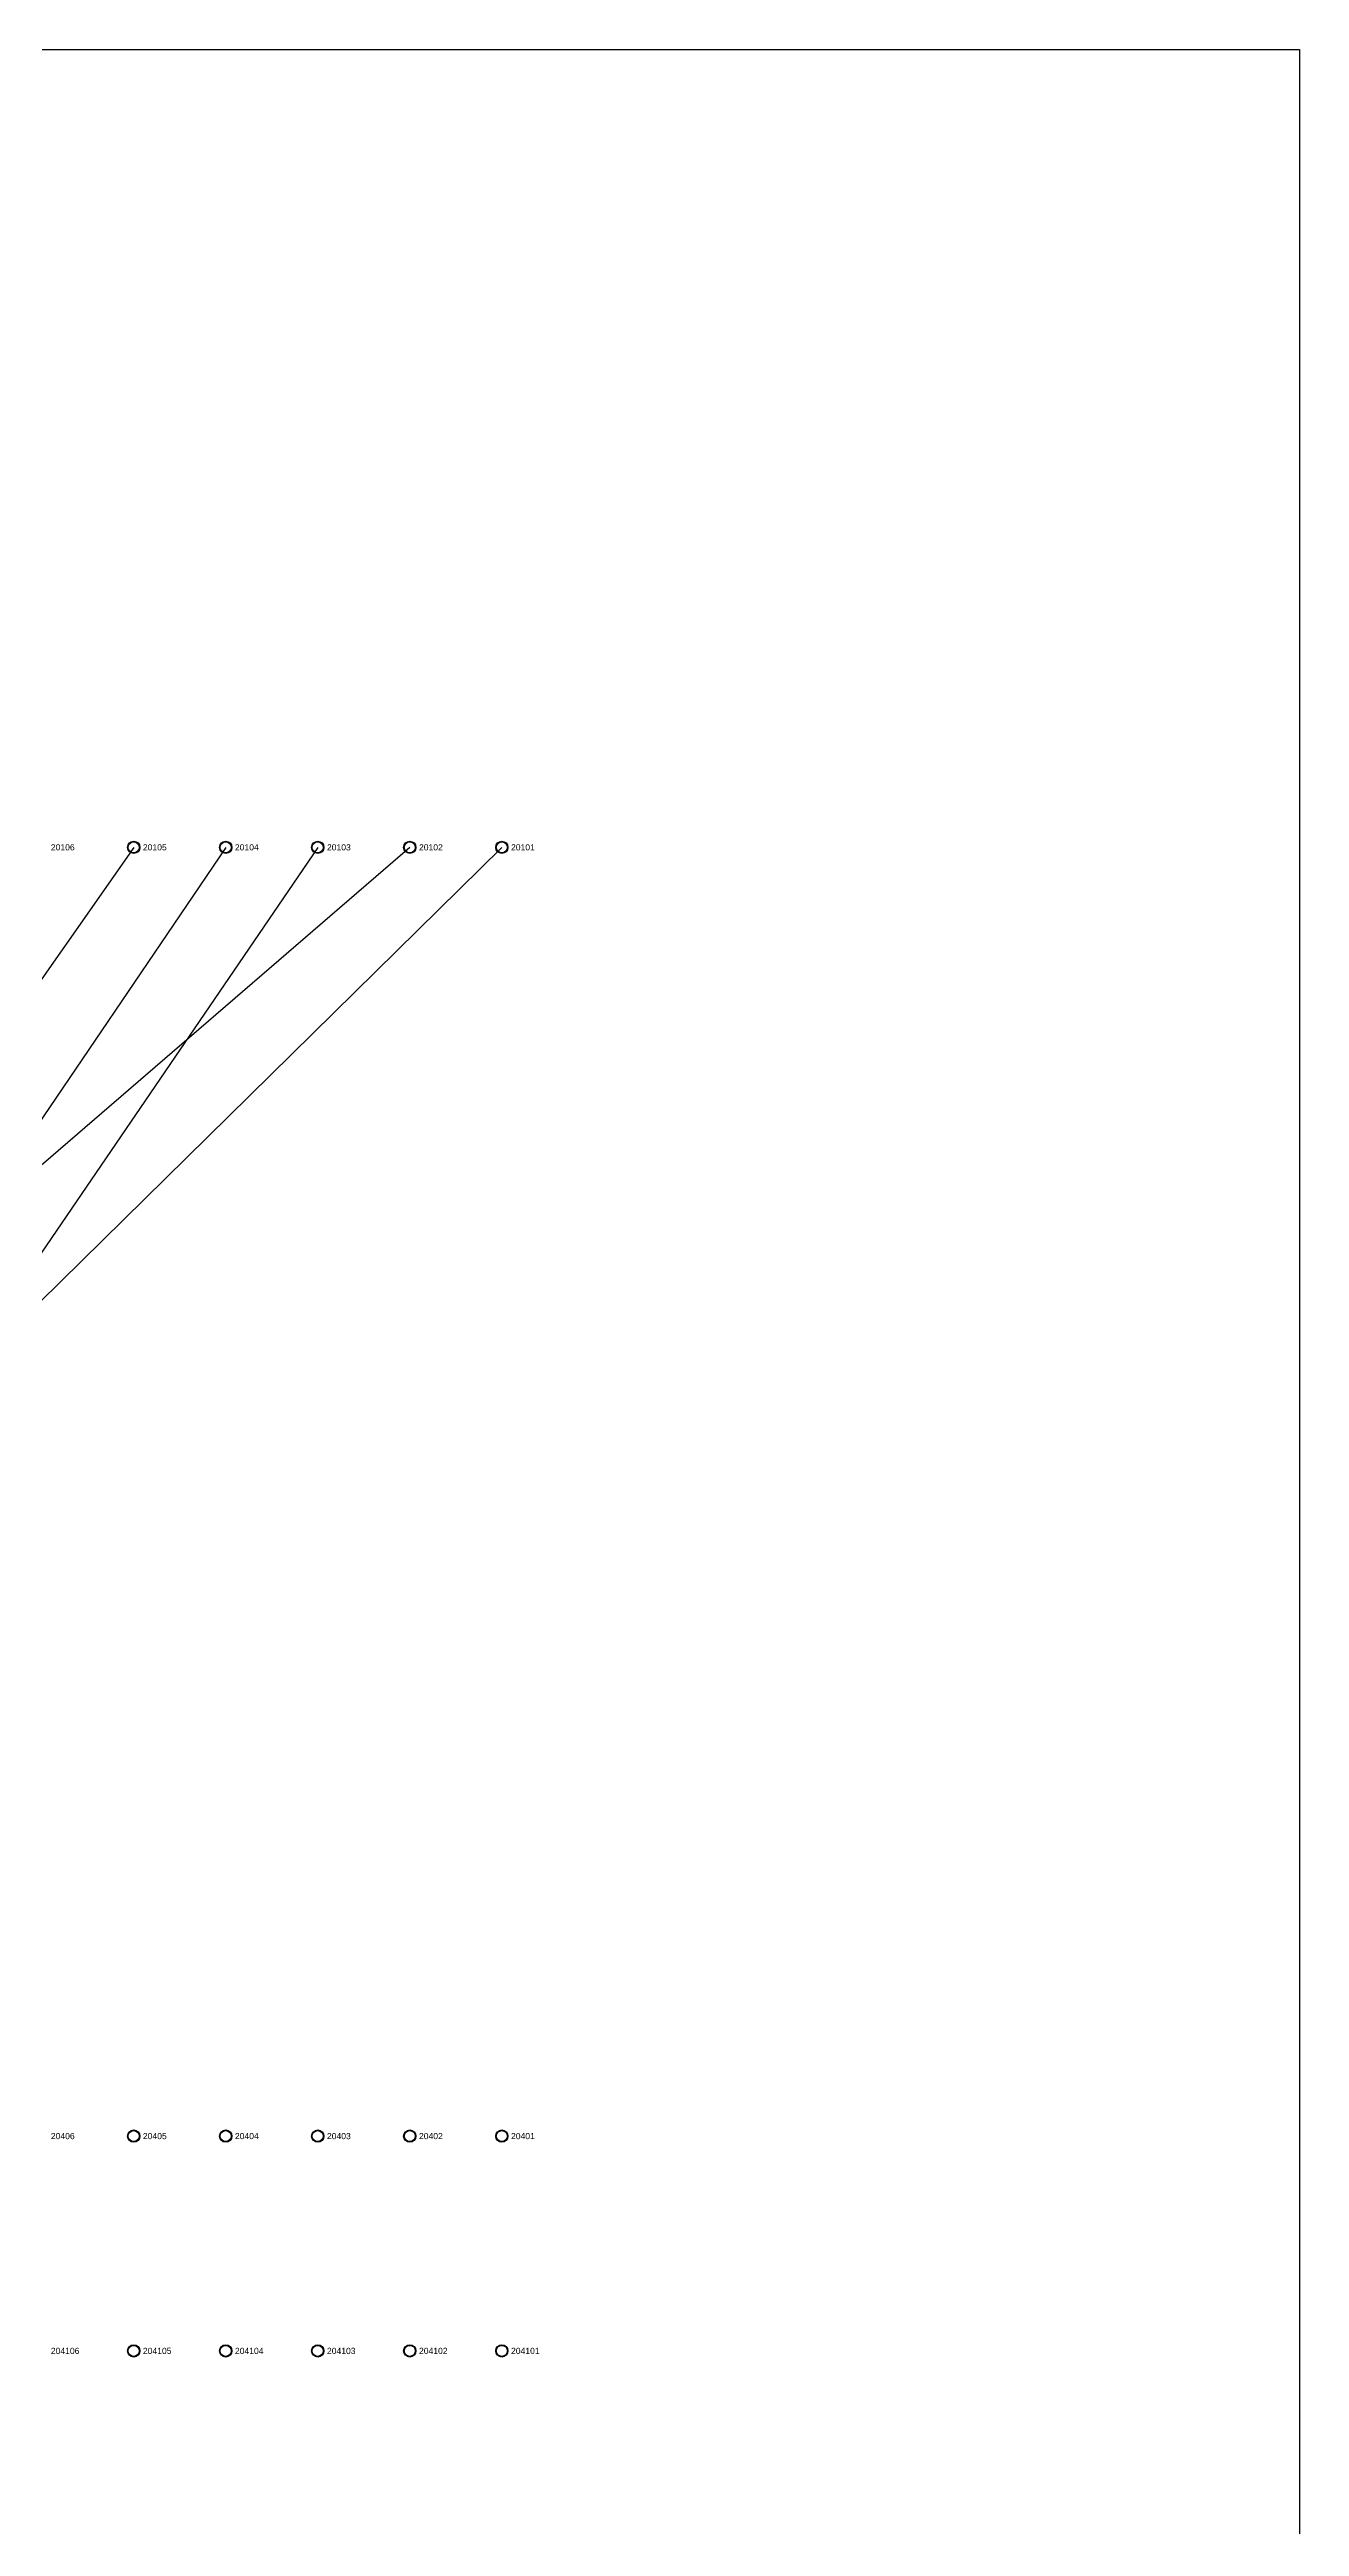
# Model space of a CAD drawing. Extents: x -5 to 376, y -217 to 241.
# Drawn here: x 324.5 to 376.2, y 138.1 to 240.6 of the extents above; entities that cross this region are included whole.
import ezdxf

# ---------------------------------------------------------------- set-up
doc = ezdxf.new("R2010")
doc.units = 0
for name, color, linetype in [('BOTTOM_WIRES_BLACK', 250, 'CONTINUOUS'), ('BOTTOM_WIRES_RED', 10, 'CONTINUOUS'), ('FIXTURE_INTERFACE_PIN', 4, 'CONTINUOUS'), ('FIXTURE_OUTLINE', 144, 'CONTINUOUS'), ('TESTER_INTERFACE_PIN', 144, 'CONTINUOUS'), ('TESTER_INTERFACE_PIN_LABEL', 144, 'CONTINUOUS')]:
    doc.layers.add(name, color=color, linetype=linetype)
doc.styles.get("Standard").update_dxf_attribs({"font": 'arial.ttf'})

msp = doc.modelspace()

# ---------------------------------------------------------------- linework, layer by layer
at = {"layer": 'BOTTOM_WIRES_BLACK'}
for p, q in [((327.94194, 207.5815), (198.33082, 22.52472)), ((339.37194, 207.5815), (248.27992, 128.97612)), ((339.37194, 207.5815), (248.27992, 128.97612)), ((343.18194, 207.5815), (263.27862, 128.97612)), ((343.18194, 207.5815), (263.27862, 128.97612))]:
    msp.add_line(p, q, dxfattribs=at)
at = {"layer": 'BOTTOM_WIRES_RED'}
for p, q in [((335.56194, 207.5815), (198.5645, 6.68528)), ((331.75194, 207.5815), (203.57846, 18.52422)), ((331.75194, 207.5815), (203.57846, 18.52422)), ((335.56194, 207.5815), (206.58074, 18.52422))]:
    msp.add_line(p, q, dxfattribs=at)
at = {"layer": 'FIXTURE_INTERFACE_PIN'}
for centre in [(327.94194, 207.5815), (331.75194, 207.5815), (335.56194, 207.5815), (339.37194, 207.5815), (343.18194, 207.5815), (327.94194, 154.2415), (331.75194, 154.2415), (335.56194, 154.2415), (339.37194, 154.2415), (343.18194, 154.2415), (327.94194, 145.3515), (331.75194, 145.3515), (335.56194, 145.3515), (339.37194, 145.3515), (343.18194, 145.3515)]:
    msp.add_circle(centre, 0.254, dxfattribs=at)
at = {"layer": 'FIXTURE_OUTLINE'}
for p, q in [((-4.79806, 240.6015), (376.20194, 240.6015)), ((376.20194, 240.6015), (376.20194, -216.5985))]:
    msp.add_line(p, q, dxfattribs=at)
at = {"layer": 'TESTER_INTERFACE_PIN'}
for centre in [(327.94194, 207.5815), (331.75194, 207.5815), (335.56194, 207.5815), (339.37194, 207.5815), (343.18194, 207.5815), (327.94194, 154.2415), (331.75194, 154.2415), (335.56194, 154.2415), (339.37194, 154.2415), (343.18194, 154.2415), (327.94194, 145.3515), (331.75194, 145.3515), (335.56194, 145.3515), (339.37194, 145.3515), (343.18194, 145.3515)]:
    msp.add_circle(centre, 0.2286, dxfattribs=at)

# ---------------------------------------------------------------- texts
at = {"layer": 'TESTER_INTERFACE_PIN_LABEL'}
for s, p in [('20106', (324.51294, 207.4545)), ('20105', (328.32294, 207.4545)), ('20104', (332.13294, 207.4545)), ('20103', (335.94294, 207.4545)), ('20102', (339.75294, 207.4545)), ('20101', (343.56294, 207.4545)), ('20406', (324.51294, 154.1145)), ('20405', (328.32294, 154.1145)), ('20404', (332.13294, 154.1145)), ('20403', (335.94294, 154.1145)), ('20402', (339.75294, 154.1145)), ('20401', (343.56294, 154.1145)), ('204106', (324.51294, 145.2245)), ('204105', (328.32294, 145.2245)), ('204104', (332.13294, 145.2245)), ('204103', (335.94294, 145.2245)), ('204102', (339.75294, 145.2245)), ('204101', (343.56294, 145.2245))]:
    msp.add_text(s, height=0.254, dxfattribs=at).set_placement(p)

doc.saveas('drawing.dxf')
